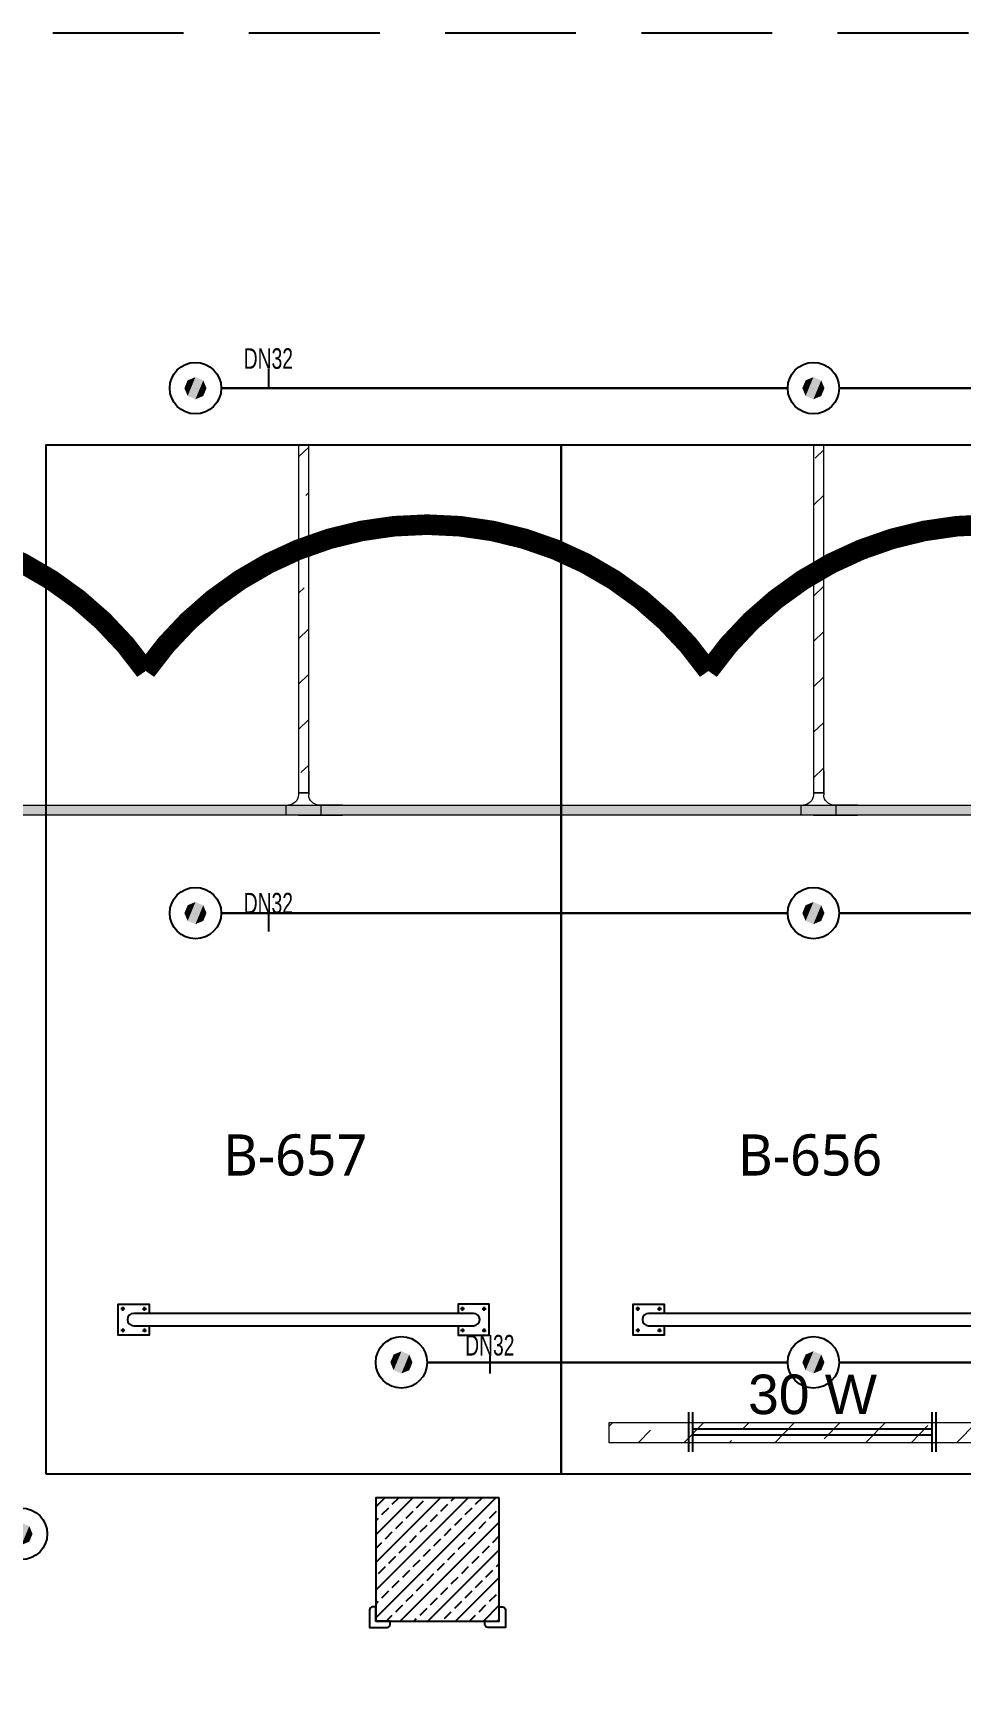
# Model space of a CAD drawing. Header units: millimetres. Extents: x -379292 to 1221486, y 92049 to 447512.
# Drawn here: x -183718 to -179214, y 115785 to 123819 of the extents above; entities that cross this region are included whole.
import ezdxf
from ezdxf.enums import TextEntityAlignment as Align

# ---------------------------------------------------------------- set-up
doc = ezdxf.new("R2010")
doc.units = ezdxf.units.MM
doc.linetypes.add('HIDDEN', pattern=[9.525, 6.35, -3.175])
for name, color, linetype in [('-M-YNGN-BORUID', 7, 'Continuous'), ('-M-YNGN-BORUUZUN', 7, 'Continuous'), ('-M-YNGN-BORUYUK', 7, 'Continuous'), ('-M-YNGN-SPR-YUK', 7, 'Continuous'), ('-M-YNGN-ZON5-CAP-', 7, 'Continuous'), ('-M-YNGN-ZON5-SPR-', 7, 'Continuous'), ('05_HATCH CONCRETE', 141, 'Continuous'), ('05_SYMBOL', 2, 'Continuous'), ('08_LAMP', 4, 'Continuous'), ('202-A-Y-MahalAd', 141, 'Continuous')]:
    doc.layers.add(name, color=color, linetype=linetype)
doc.layers.add('-M-YNGN-SPR-CAPCIZGI', color=188, linetype='Continuous', plot=False)
for name, color, linetype, lineweight in [('-M-YNGN-ZON5', 11, 'SP', 30), ('E_CT_AYDINLATMA', 3, 'Continuous', 9), ('E_CT_KIRMIZI', 1, 'Continuous', 9)]:
    doc.layers.add(name, color=color, linetype=linetype, lineweight=lineweight)
doc.styles.add('CIZGI', font='tahoma.ttf', dxfattribs={"width": 0.8, "oblique": 20})
doc.styles.add('HCAD', font='HCAD.SHX', dxfattribs={"width": 0.8, "height": 0.2})
doc.styles.add('PIPESIZE', font='hcad.shx', dxfattribs={"width": 0.8})
doc.styles.add('SPR-NOT', font='romans.shx')
doc.styles.get("Standard").update_dxf_attribs({"font": 'segoeuil.ttf'})
doc.styles.add('YAZI-2', font='arial.ttf', dxfattribs={"height": 2})
doc.linetypes.add('SP', pattern='A,2,-0.1,["SP",CIZGI,S=0.14,R=0.2,X=0,Y=-0.07],-0.255', length=2.355)

# ---------------------------------------------------------------- blocks, each defined once
blk = doc.blocks.new('202_Vida')
at = {"color": 0, "linetype": 'ByBlock', "ltscale": 0.2}
for points in [[(0.96, 0), (-0.96, 0)], [(0, 0.96), (0, -0.96)]]:
    blk.add_lwpolyline(points, dxfattribs=at)
at = {"color": 0, "linetype": 'ByBlock'}
for radius in [0.42, 0.23, 0.155]:
    blk.add_circle((0, 0), radius, dxfattribs=at)
blk = doc.blocks.new('202_Stoper')
at = {"color": 0, "linetype": 'ByBlock'}
for points in [[(-750, -30), (-750, -75), (-900, -75), (-900, 75), (-750, 75), (-750, 30)], [(750, -30), (750, -75), (900, -75), (900, 75), (750, 75), (750, 30)]]:
    blk.add_lwpolyline(points, dxfattribs=at)
blk.add_lwpolyline([(825, -30, 1), (825, 30), (-825, 30, 1), (-825, -30)], format="xyb", close=True, dxfattribs=at)
at = {"color": 0, "linetype": 'ByBlock', "yscale": 10, "zscale": 10, "rotation": 180}
for p, xscale in [((-877, 53), -10), ((-772, 53), 10), ((772, 53), -10), ((877, 53), 10)]:
    blk.add_blockref('202_Vida', p, dxfattribs=dict(at, xscale=xscale))
at = {"color": 0, "linetype": 'ByBlock', "yscale": 10, "zscale": 10}
for p, xscale in [((-877, -52), 10), ((-772, -52), -10), ((772, -52), 10), ((877, -52), -10)]:
    blk.add_blockref('202_Vida', p, dxfattribs=dict(at, xscale=xscale))
blk = doc.blocks.new('202_Mahalblok')
at = {"color": 0, "linetype": 'ByBlock', "flags": 128}
blk.add_lwpolyline([(0, 0), (0, 5000), (2500, 5000), (2500, 0)], close=True, dxfattribs=at)
at = {"color": 252}
blk.add_blockref('202_Stoper', (1250, 750), dxfattribs=at)
at = {"color": 0, "linetype": 'ByBlock', "ltscale": 25}
blk.add_attdef('MAHALNO', text='', height=200, dxfattribs=at).set_placement((1208.7, 1390), align=Align.BOTTOM_CENTER)
blk = doc.blocks.new('bariyer')
at = {"color": 8, "ltscale": 25}
blk.add_lwpolyline([(0, -70), (15, -70, 0.414214), (30, -55), (30, 30), (-55, 30, 0.414214), (-70, 15), (-70, 0), (0, 0)], format="xyb", close=True, dxfattribs=at)
blk = doc.blocks.new('OtoParkBodrumKatMimari')
at = {"layer": '05_HATCH CONCRETE'}
h = blk.add_hatch(dxfattribs=at)
h.set_pattern_fill('ANSI33', color=8, scale=15, angle=180, style=0)
h.set_pattern_definition([(225, (905000, -3e-07), (67.351921, -67.351921), []), (225, (904932.65, -3e-07), (67.351921, -67.351921), [47.625, -23.8125])])
h.paths.add_polyline_path([(64900, 15885), (64300, 15885), (64300, 15285), (64900, 15285)])
at = {"color": 5}
blk.add_lwpolyline([(64900, 15885), (64300, 15885), (64300, 15285), (64900, 15285)], close=True, dxfattribs=at)
at = {"layer": '05_SYMBOL', "color": 252, "linetype": 'HIDDEN', "ltscale": 100}
blk.add_lwpolyline([(99562.1, 23000), (56436.8, 23000, 0.695543), (55132.1, 19484.2), (66750.4, 9484.2, 0.179563), (68055.1, 9000), (90740.7, 9000, 0.215217), (92240.5, 9676.9), (101061.9, 19676.9, 0.645796)], format="xyb", close=True, dxfattribs=at)
at = {"layer": '05_SYMBOL', "color": 8, "rotation": 180}
blk.add_blockref('bariyer', (64300, 15285), dxfattribs=at)
at = {"layer": '05_SYMBOL', "color": 8, "xscale": -1, "rotation": 180}
blk.add_blockref('bariyer', (64900, 15285), dxfattribs=at)
at = {"layer": '202-A-Y-MahalAd', "color": 8, "ltscale": 25}
for p, values in [((62700, 16000), {'MAHALNO': 'B-657'}), ((65200, 16000), {'MAHALNO': 'B-656'})]:
    blk.add_blockref('202_Mahalblok', p, dxfattribs=at).add_auto_attribs(values)
blk = doc.blocks.new('SP-C-UP-12')
at = {"ltscale": 10}
blk.add_line((0, 0), (0, 0), dxfattribs=at)
at = {"color": 1, "linetype": 'Continuous'}
blk.add_circle((0, 0), 12.5, dxfattribs=at)
at = {"ltscale": 10}
for points in [[(-5.37, 0), (-3.8, 3.8), (-3.8, -3.8), (0, 5.37)], [(-3.8, -3.8), (0, 5.37), (0, -5.37), (3.8, 3.8)], [(0, -5.37), (3.8, 3.8), (3.8, -3.8), (5.37, 0)]]:
    blk.add_solid(points, dxfattribs=at)
at = {"layer": '-M-YNGN-SPR-YUK', "style": 'SPR-NOT', "width": 0.5, "flags": 9}
for tag, p in [('YUK', (0, 17.77)), ('CAP', (0, 14.42)), ('TIP', (0.2, 10.78))]:
    blk.add_attdef(tag, text='', height=2.5, dxfattribs=at).set_placement(p, align=Align.MIDDLE_CENTER)
blk = doc.blocks.new('SPRKL100')
at = {"layer": '-M-YNGN-SPR-CAPCIZGI'}
blk.add_line((0, 0.431), (0, -0.431), dxfattribs=at)
at = {"layer": '-M-YNGN-BORUID', "color": 0, "style": 'HCAD', "width": 0.8, "flags": 1}
blk.add_attdef('DIC', text='', height=0.4, dxfattribs=at).set_placement((0, -1.693), align=Align.CENTER)
at = {"layer": '-M-YNGN-BORUUZUN', "color": 0, "style": 'HCAD', "width": 0.7}
blk.add_attdef('BOY', text='', height=0.8, dxfattribs=at).set_placement((0, -1.08), align=Align.CENTER)
at = {"layer": '-M-YNGN-BORUYUK', "color": 6, "style": 'PIPESIZE', "width": 0.8}
blk.add_attdef('YUK', text='', height=0.5, dxfattribs=at).set_placement((0, 1.866), align=Align.CENTER)
at = {"color": 0, "style": 'PIPESIZE', "width": 0.7}
blk.add_attdef('CAP', text='', height=1, dxfattribs=at).set_placement((0, 0.45), align=Align.CENTER)
blk = doc.blocks.new('A$C69E8C7F8')
at = {"layer": '-M-YNGN-ZON5', "ltscale": 500}
for p, q in [((-2691.31, 2036.86), (-2416.31, 2036.86)), ((-2391.31, 2036.86), (-2116.31, 2036.86)), ((-2691.31, 1781.86), (-2416.31, 1781.86)), ((-2391.31, 1781.86), (-2116.31, 1781.86)), ((-2591.31, 1563.61), (-2416.31, 1563.61)), ((-2391.31, 1563.61), (-2116.31, 1563.61))]:
    blk.add_line(p, q, dxfattribs=at)
at = {"layer": '-M-YNGN-ZON5-CAP-'}
ref = blk.add_blockref('SPRKL100', (-2668.42, 2041.76), dxfattribs=dict(at, xscale=10, yscale=10, zscale=10))
ref.add_attrib('CAP', 'DN32', dxfattribs={"layer": '0', "color": 0, "height": 10, "style": 'PIPESIZE', "width": 0.7}).set_placement((-2668.42, 2046.26), align=Align.CENTER)
ref = blk.add_blockref('SPRKL100', (-2668.42, 1777.2), dxfattribs=dict(at, xscale=10, yscale=10, zscale=10))
ref.add_attrib('CAP', 'DN32', dxfattribs={"layer": '0', "color": 0, "height": 10, "style": 'PIPESIZE', "width": 0.7}).set_placement((-2668.42, 1781.7), align=Align.CENTER)
ref = blk.add_blockref('SPRKL100', (-2560.91, 1562.43), dxfattribs=dict(at, xscale=10, yscale=10, zscale=10))
ref.add_attrib('CAP', 'DN32', dxfattribs={"layer": '0', "color": 0, "height": 10, "style": 'PIPESIZE', "width": 0.7}).set_placement((-2560.91, 1566.93), align=Align.CENTER)
at = {"layer": '-M-YNGN-ZON5-SPR-', "ltscale": 25}
for p in [(-2703.81, 2036.86), (-2403.81, 2036.86), (-2703.81, 1781.86), (-2403.81, 1781.86), (-2603.81, 1563.61), (-2403.81, 1563.61), (-2788.27, 1480.3)]:
    blk.add_blockref('SP-C-UP-12', p, dxfattribs=at)
blk = doc.blocks.new('*U583')
h = blk.add_hatch()
h.set_pattern_fill('ANSI33', color=0, scale=50, angle=1, style=0)
h.paths.add_polyline_path([(-3321.3, 100), (7525.3, 100), (7525.3, 0), (-3321.3, 0)])
at = {"color": 0}
blk.add_lwpolyline([(-3321.3, 100), (7525.3, 100), (7525.3, 0), (-3321.3, 0)], close=True, dxfattribs=at)
at = {"ltscale": 25, "flags": 1}
for tag, p in [('YUKSEKLIK', (-228.6, -148.7)), ('KALINLIK', (-228.6, -213.3))]:
    blk.add_attdef(tag, p, '', height=50, dxfattribs=at)
blk = doc.blocks.new('*U724')
h = blk.add_hatch()
h.set_pattern_fill('ANSI33', color=0, scale=50, angle=1, style=0)
h.paths.add_polyline_path([(-10962.8, 50), (36949.8, 50), (36949.8, 0), (-10962.8, 0)])
at = {"color": 0}
blk.add_lwpolyline([(-10962.8, 50), (36949.8, 50), (36949.8, 0), (-10962.8, 0)], close=True, dxfattribs=at)
at = {"ltscale": 25, "flags": 1}
for tag, p in [('YUKSEKLIK', (-228.6, -148.7)), ('KALINLIK', (-228.6, -213.3))]:
    blk.add_attdef(tag, p, '', height=50, dxfattribs=at)
blk = doc.blocks.new('40 W SIVA ÜSTÜ ETANJ LED 50')
at = {"layer": '08_LAMP'}
for p, q in [((-625, -100), (-625, 100)), ((-605, -100), (-605, 100)), ((605, -100), (605, 100)), ((625, -100), (625, 100)), ((-605, 15), (605, 15)), ((-605, -15), (605, -15))]:
    blk.add_line(p, q, dxfattribs=at)
at = {"layer": '08_LAMP', "color": 2, "style": 'YAZI-2'}
blk.add_text('30 W', height=200, dxfattribs=at).set_placement((0, 90), align=Align.CENTER)
blk = doc.blocks.new('*U1030')
h = blk.add_hatch()
h.set_pattern_fill('ANSI33', color=0, scale=50, angle=1, style=0)
h.paths.add_polyline_path([(-2092.9, 50), (-402.9, 50), (-402.9, 0), (-2092.9, 0)])
at = {"color": 0}
blk.add_lwpolyline([(-2092.9, 50), (-402.9, 50), (-402.9, 0), (-2092.9, 0)], close=True, dxfattribs=at)
at = {"ltscale": 25, "flags": 1}
for tag, p in [('YUKSEKLIK', (-228.6, -148.7)), ('KALINLIK', (-228.6, -213.3))]:
    blk.add_attdef(tag, p, '', height=50, dxfattribs=at)
blk = doc.blocks.new('*U1012')
at = {"color": 0}
for p, q in [((214, 214), (-164, 214)), ((-164, 164), (-50, 164)), ((-60, 214), (-60, 164)), ((0, 214), (214, 214)), ((214, 164), (100, 164)), ((110, 214), (110, 164)), ((0, 0), (0, 114)), ((0, 104), (50, 104)), ((50, 0), (50, 114))]:
    blk.add_line(p, q, dxfattribs=at)
for centre, start, end in [((-50, 114), 0, 90), ((100, 114), 90, 180)]:
    blk.add_arc(centre, 50, start, end, dxfattribs=at)

msp = doc.modelspace()

# ---------------------------------------------------------------- block references
at = {"color": 8}
msp.add_blockref('OtoParkBodrumKatMimari', (-246354.8, 100818.8), dxfattribs=at)

# ---------------------------------------------------------------- next in the draw order: linework, layer by layer
at = {"color": 30, "const_width": 100}
msp.add_lwpolyline([(-202294.8, 120719.7, -0.520567), (-199562.9, 120719.7, -0.520567), (-196831, 120719.7, -0.520567), (-194099.1, 120719.7, -0.520567), (-191367.2, 120719.7, -0.520567), (-188635.3, 120719.7, -0.520567), (-185903.4, 120719.7, -0.520567), (-183171.5, 120719.7, -0.520567), (-180439.7, 120719.7, -0.520567), (-177707.8, 120719.7, -0.520567), (-174975.9, 120719.7, -0.520567), (-172244, 120719.7, -0.520567)], format="xyb", dxfattribs=at)

# ---------------------------------------------------------------- next in the draw order: block references
at = {"layer": '-M-YNGN-ZON5', "ltscale": 25, "xscale": 10, "yscale": 10, "zscale": 10}
msp.add_blockref('A$C69E8C7F8', (-155891.8, 101725.1), dxfattribs=at)
at = {"layer": '08_LAMP', "xscale": 0.96, "yscale": 0.96, "zscale": 0.96}
msp.add_blockref('40 W SIVA ÜSTÜ ETANJ LED 50', (-179934.2, 117023.3), dxfattribs=at)
at = {"layer": 'E_CT_AYDINLATMA', "rotation": 180}
msp.add_blockref('*U583', (-173396.4, 117069.8), dxfattribs=at)
at = {"layer": 'E_CT_KIRMIZI', "color": 1, "xscale": -1, "rotation": 89.99999999999987}
for p in [(-182379.8, 119725.8), (-179879.8, 119725.8)]:
    msp.add_blockref('*U1030', p, dxfattribs=at)
at = {"layer": 'E_CT_KIRMIZI', "color": 2, "xscale": -1, "rotation": 180}
for p in [(-182429.8, 120232.8), (-179929.8, 120232.8)]:
    msp.add_blockref('*U1012', p, dxfattribs=at)
at = {"layer": 'E_CT_KIRMIZI', "color": 1}
msp.add_blockref('*U724', (-181257, 120018.8), dxfattribs=at)

doc.saveas('drawing.dxf')
